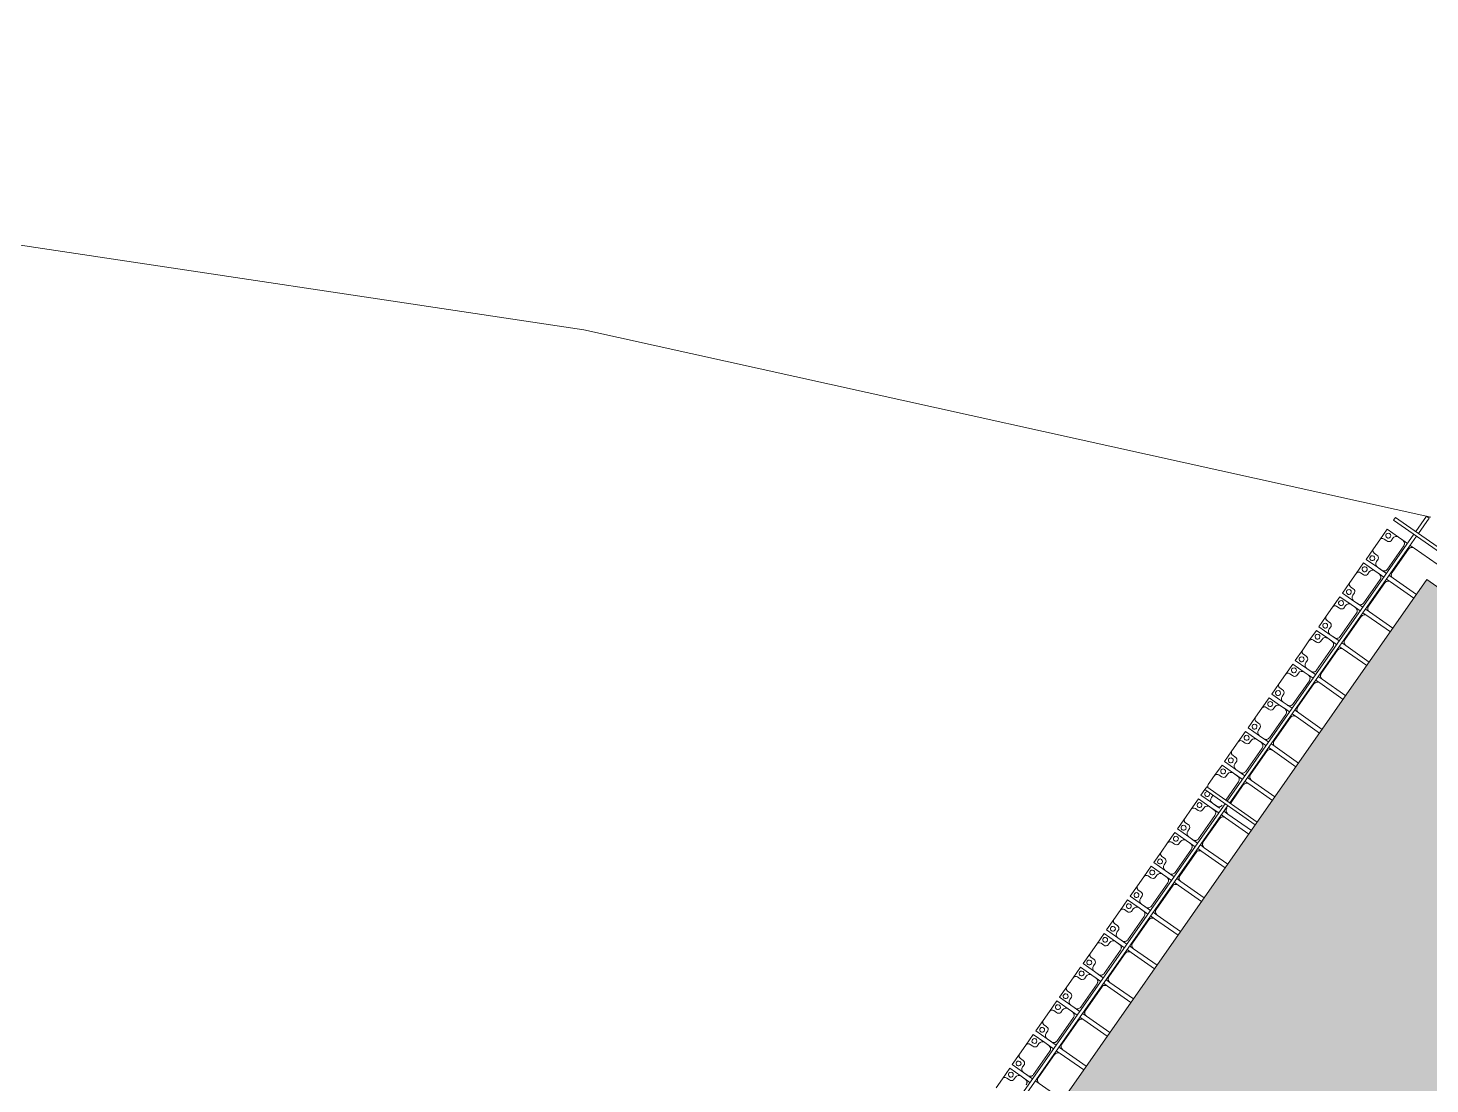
# Model space of a CAD drawing. Header units: millimetres. Extents: x -861324 to 439029, y -308065 to 694685.
# Drawn here: x -465898 to -448853, y 268939 to 281777 of the extents above; entities that cross this region are included whole.
import ezdxf

# ---------------------------------------------------------------- set-up
doc = ezdxf.new("R2010")
doc.units = ezdxf.units.MM
for name, color, linetype, lineweight in [('A-DETL-GENF', 92, 'Continuous', 9), ('A-DETL-THIN', 151, 'Continuous', 9), ('A-GENM', 13, 'Continuous', 9), ('C-TOPO-MINR', 7, 'Continuous', 9), ('S-BEAM', 12, 'Continuous', 9)]:
    doc.layers.add(name, color=color, linetype=linetype, lineweight=lineweight)

# ---------------------------------------------------------------- blocks, each defined once
blk = doc.blocks.new('Dầm C52 - Hộp 40x60-19816-BỐ TRÍ BÈ PIN HỒ BẢN MÒNG')
at = {"layer": 'S-BEAM', "color": 7}
for p, q in [((-145891, -20), (-145891, 20)), ((-145891, 20), (-145143, 20)), ((-145143, -20), (-145891, -20))]:
    blk.add_line(p, q, dxfattribs=at)
blk = doc.blocks.new('Dai phaodi lai - DẢI PHAO ĐI LẠI-19048-BỐ TRÍ BÈ PIN HỒ BẢN MÒNG')
at = {"layer": 'A-GENM', "color": 7}
for p, q in [((-223, 343), (-223, -348)), ((223, -348), (223, 0)), ((277, 0), (277, -348)), ((723, -348), (723, 0)), ((777, 0), (777, -348)), ((1223, -348), (1223, 0)), ((1277, 0), (1277, -348)), ((1723, -348), (1723, 0)), ((1777, 0), (1777, -348)), ((2223, -348), (2223, 0)), ((2277, 0), (2277, -348)), ((2723, -348), (2723, 0)), ((2777, 0), (2777, -348)), ((3223, -348), (3223, 0)), ((3277, 0), (3277, -348)), ((3723, -348), (3723, 0)), ((3777, 0), (3777, -348)), ((4223, -348), (4223, 0)), ((4277, 0), (4277, -348)), ((4723, -348), (4723, 0)), ((4777, 0), (4777, -348)), ((5223, -348), (5223, 0)), ((5277, 0), (5277, -348)), ((5723, -348), (5723, 0)), ((5777, 0), (5777, -348)), ((6223, -348), (6223, 0)), ((6277, 0), (6277, -348)), ((6723, -348), (6723, 0)), ((6777, 0), (6777, -348)), ((7223, -348), (7223, 0)), ((7277, 0), (7277, -348)), ((7723, -348), (7723, 0)), ((-223, -407), (-223, -348)), ((-223, -517), (-223, -447)), ((-173, -398), (173, -398)), ((173, -467), (-173, -467)), ((223, -348), (223, -407)), ((223, -447), (223, -517)), ((277, -407), (277, -348)), ((277, -517), (277, -447)), ((327, -398), (673, -398)), ((673, -467), (327, -467)), ((723, -348), (723, -407)), ((723, -447), (723, -517)), ((777, -407), (777, -348)), ((777, -517), (777, -447)), ((827, -398), (1173, -398)), ((1173, -467), (827, -467)), ((1223, -348), (1223, -407)), ((1223, -447), (1223, -517)), ((1277, -407), (1277, -348)), ((1277, -517), (1277, -447)), ((1327, -398), (1673, -398)), ((1673, -467), (1327, -467)), ((1723, -348), (1723, -407)), ((1723, -447), (1723, -517)), ((1777, -407), (1777, -348)), ((1777, -517), (1777, -447)), ((1827, -398), (2173, -398)), ((2173, -467), (1827, -467)), ((2223, -348), (2223, -407)), ((2223, -447), (2223, -517)), ((2277, -407), (2277, -348)), ((2277, -517), (2277, -447)), ((2327, -398), (2673, -398)), ((2673, -467), (2327, -467)), ((2723, -348), (2723, -407)), ((2723, -447), (2723, -517)), ((2777, -399), (2777, -348)), ((2777, -517), (2777, -447)), ((2827, -398), (3173, -398)), ((3173, -467), (2827, -467)), ((3223, -348), (3223, -407)), ((3223, -447), (3223, -517)), ((3277, -407), (3277, -348)), ((3277, -517), (3277, -447)), ((3327, -398), (3600, -398)), ((3600, -467), (3327, -467)), ((3723, -348), (3723, -407)), ((3723, -469), (3723, -517)), ((3777, -407), (3777, -348)), ((3777, -517), (3777, -447)), ((3827, -398), (4173, -398)), ((4173, -467), (3827, -467)), ((4223, -348), (4223, -407)), ((4223, -447), (4223, -517)), ((4277, -407), (4277, -348)), ((4277, -517), (4277, -447)), ((4327, -398), (4673, -398)), ((4673, -467), (4327, -467)), ((4723, -348), (4723, -407)), ((4723, -447), (4723, -517)), ((4777, -407), (4777, -348)), ((4777, -517), (4777, -447)), ((4827, -398), (5173, -398)), ((5173, -467), (4827, -467)), ((5223, -348), (5223, -407)), ((5223, -447), (5223, -517)), ((5277, -407), (5277, -348)), ((5277, -517), (5277, -447)), ((5327, -398), (5673, -398)), ((5673, -467), (5327, -467)), ((5723, -348), (5723, -407)), ((5723, -447), (5723, -517)), ((5777, -407), (5777, -348)), ((5777, -517), (5777, -447)), ((5827, -398), (6173, -398)), ((6173, -467), (5827, -467)), ((6223, -348), (6223, -407)), ((6223, -447), (6223, -517)), ((6277, -407), (6277, -348)), ((6277, -517), (6277, -447)), ((6327, -398), (6673, -398)), ((6673, -467), (6327, -467)), ((6723, -348), (6723, -407)), ((6723, -447), (6723, -517)), ((6777, -407), (6777, -348)), ((6777, -517), (6777, -447)), ((6827, -398), (7173, -398)), ((7173, -467), (6827, -467)), ((7223, -348), (7223, -407)), ((7223, -447), (7223, -517)), ((7277, -407), (7277, -348)), ((7277, -517), (7277, -447)), ((7327, -398), (7673, -398)), ((7673, -467), (7327, -467)), ((7723, -348), (7723, -407)), ((7723, -447), (7723, -517)), ((7777, -517), (7777, -447)), ((-223, -517), (-223, -579)), ((-223, -748), (-223, -579)), ((-223, -579), (-223, -748)), ((-173, -629), (-136, -629)), ((-173, -629), (-136, -629)), ((-136, -629), (-173, -629)), ((-105, -671), (-105, -710)), ((105, -710), (105, -671)), ((136, -629), (173, -629)), ((136, -629), (173, -629)), ((173, -629), (136, -629)), ((223, -579), (223, -517)), ((223, -579), (223, -748)), ((223, -748), (223, -579)), ((277, -517), (277, -579)), ((277, -748), (277, -579)), ((277, -579), (277, -748)), ((327, -629), (364, -629)), ((327, -629), (364, -629)), ((364, -629), (327, -629)), ((395, -671), (395, -710)), ((605, -710), (605, -671)), ((636, -629), (673, -629)), ((636, -629), (673, -629)), ((673, -629), (636, -629)), ((723, -579), (723, -517)), ((723, -579), (723, -748)), ((723, -748), (723, -579)), ((777, -517), (777, -579)), ((777, -748), (777, -579)), ((777, -579), (777, -748)), ((827, -629), (864, -629)), ((827, -629), (864, -629)), ((864, -629), (827, -629)), ((895, -671), (895, -710)), ((1105, -710), (1105, -671)), ((1136, -629), (1173, -629)), ((1136, -629), (1173, -629)), ((1173, -629), (1136, -629)), ((1223, -579), (1223, -517)), ((1223, -579), (1223, -748)), ((1223, -748), (1223, -579)), ((1277, -517), (1277, -579)), ((1277, -748), (1277, -579)), ((1277, -579), (1277, -748)), ((1327, -629), (1364, -629)), ((1327, -629), (1364, -629)), ((1364, -629), (1327, -629)), ((1395, -671), (1395, -710)), ((1605, -710), (1605, -671)), ((1636, -629), (1673, -629)), ((1636, -629), (1673, -629)), ((1673, -629), (1636, -629)), ((1723, -579), (1723, -517)), ((1723, -579), (1723, -748)), ((1723, -748), (1723, -579)), ((1777, -517), (1777, -579)), ((1777, -748), (1777, -579)), ((1777, -579), (1777, -748)), ((1827, -629), (1864, -629)), ((1827, -629), (1864, -629)), ((1864, -629), (1827, -629)), ((1895, -671), (1895, -710)), ((2105, -710), (2105, -671)), ((2136, -629), (2173, -629)), ((2136, -629), (2173, -629)), ((2173, -629), (2136, -629)), ((2223, -579), (2223, -517)), ((2223, -579), (2223, -748)), ((2223, -748), (2223, -579)), ((2277, -517), (2277, -579)), ((2277, -748), (2277, -579)), ((2277, -579), (2277, -748)), ((2327, -629), (2364, -629)), ((2327, -629), (2364, -629)), ((2364, -629), (2327, -629)), ((2395, -671), (2395, -710)), ((2605, -710), (2605, -671)), ((2636, -629), (2673, -629)), ((2636, -629), (2673, -629)), ((2673, -629), (2636, -629)), ((2723, -579), (2723, -517)), ((2723, -579), (2723, -748)), ((2723, -748), (2723, -579)), ((2777, -517), (2777, -579)), ((2777, -748), (2777, -579)), ((2777, -579), (2777, -748)), ((2827, -629), (2864, -629)), ((2827, -629), (2864, -629)), ((2864, -629), (2827, -629)), ((2895, -671), (2895, -710)), ((3105, -710), (3105, -671)), ((3136, -629), (3173, -629)), ((3136, -629), (3173, -629)), ((3173, -629), (3136, -629)), ((3223, -579), (3223, -517)), ((3223, -579), (3223, -748)), ((3223, -748), (3223, -579)), ((3277, -517), (3277, -579)), ((3277, -748), (3277, -579)), ((3277, -579), (3277, -748)), ((3327, -629), (3364, -629)), ((3327, -629), (3364, -629)), ((3364, -629), (3327, -629)), ((3395, -671), (3395, -710)), ((3636, -629), (3673, -629)), ((3636, -629), (3673, -629)), ((3673, -629), (3636, -629)), ((3723, -579), (3723, -517)), ((3723, -579), (3723, -748)), ((3723, -748), (3723, -579)), ((3777, -517), (3777, -579)), ((3777, -748), (3777, -579)), ((3777, -579), (3777, -748)), ((3827, -629), (3864, -629)), ((3827, -629), (3864, -629)), ((3864, -629), (3827, -629)), ((3895, -671), (3895, -710)), ((4105, -710), (4105, -671)), ((4136, -629), (4173, -629)), ((4136, -629), (4173, -629)), ((4173, -629), (4136, -629)), ((4223, -579), (4223, -517)), ((4223, -579), (4223, -748)), ((4223, -748), (4223, -579)), ((4277, -517), (4277, -579)), ((4277, -748), (4277, -579)), ((4277, -579), (4277, -748)), ((4327, -629), (4364, -629)), ((4327, -629), (4364, -629)), ((4364, -629), (4327, -629)), ((4395, -671), (4395, -710)), ((4605, -710), (4605, -671)), ((4636, -629), (4673, -629)), ((4636, -629), (4673, -629)), ((4673, -629), (4636, -629)), ((4723, -579), (4723, -517)), ((4723, -579), (4723, -748)), ((4723, -748), (4723, -579)), ((4777, -517), (4777, -579)), ((4777, -748), (4777, -579)), ((4777, -579), (4777, -748)), ((4827, -629), (4864, -629)), ((4827, -629), (4864, -629)), ((4864, -629), (4827, -629)), ((4895, -671), (4895, -710)), ((5105, -710), (5105, -671)), ((5136, -629), (5173, -629)), ((5136, -629), (5173, -629)), ((5173, -629), (5136, -629)), ((5223, -579), (5223, -517)), ((5223, -579), (5223, -748)), ((5223, -748), (5223, -579)), ((5277, -517), (5277, -579)), ((5277, -748), (5277, -579)), ((5277, -579), (5277, -748)), ((5327, -629), (5364, -629)), ((5327, -629), (5364, -629)), ((5364, -629), (5327, -629)), ((5395, -671), (5395, -710)), ((5605, -710), (5605, -671)), ((5636, -629), (5673, -629)), ((5636, -629), (5673, -629)), ((5673, -629), (5636, -629)), ((5723, -579), (5723, -517)), ((5723, -579), (5723, -748)), ((5723, -748), (5723, -579)), ((5777, -517), (5777, -579)), ((5777, -748), (5777, -579)), ((5777, -579), (5777, -748)), ((5827, -629), (5864, -629)), ((5827, -629), (5864, -629)), ((5864, -629), (5827, -629)), ((5895, -671), (5895, -710)), ((6105, -710), (6105, -671)), ((6136, -629), (6173, -629)), ((6136, -629), (6173, -629)), ((6173, -629), (6136, -629)), ((6223, -579), (6223, -517)), ((6223, -579), (6223, -748)), ((6223, -748), (6223, -579)), ((6277, -517), (6277, -579)), ((6277, -748), (6277, -579)), ((6277, -579), (6277, -748)), ((6327, -629), (6364, -629)), ((6327, -629), (6364, -629)), ((6364, -629), (6327, -629)), ((6395, -671), (6395, -710)), ((6605, -710), (6605, -671)), ((6636, -629), (6673, -629)), ((6636, -629), (6673, -629)), ((6673, -629), (6636, -629)), ((6723, -579), (6723, -517)), ((6723, -579), (6723, -748)), ((6723, -748), (6723, -579)), ((6777, -517), (6777, -579)), ((6777, -748), (6777, -579)), ((6777, -579), (6777, -748)), ((6827, -629), (6864, -629)), ((6827, -629), (6864, -629)), ((6864, -629), (6827, -629)), ((6895, -671), (6895, -710)), ((7105, -710), (7105, -671)), ((7136, -629), (7173, -629)), ((7136, -629), (7173, -629)), ((7173, -629), (7136, -629)), ((7223, -579), (7223, -517)), ((7223, -579), (7223, -748)), ((7223, -748), (7223, -579)), ((7277, -517), (7277, -579)), ((7277, -748), (7277, -579)), ((7277, -579), (7277, -748)), ((7327, -629), (7364, -629)), ((7327, -629), (7364, -629)), ((7364, -629), (7327, -629)), ((7395, -671), (7395, -710)), ((7605, -710), (7605, -671)), ((7636, -629), (7673, -629)), ((7636, -629), (7673, -629)), ((7673, -629), (7636, -629)), ((7723, -579), (7723, -517)), ((7723, -579), (7723, -748)), ((7723, -748), (7723, -579)), ((7777, -517), (7777, -579)), ((7777, -748), (7777, -579)), ((7777, -579), (7777, -748)), ((7827, -629), (7864, -629)), ((7827, -629), (7864, -629)), ((7864, -629), (7827, -629)), ((7895, -671), (7895, -710)), ((-67, -748), (-223, -748)), ((-223, -748), (-67, -748)), ((-67, -748), (67, -748)), ((223, -748), (67, -748)), ((67, -748), (223, -748)), ((433, -748), (277, -748)), ((277, -748), (433, -748)), ((433, -748), (567, -748)), ((723, -748), (567, -748)), ((567, -748), (723, -748)), ((933, -748), (777, -748)), ((777, -748), (933, -748)), ((933, -748), (1067, -748)), ((1223, -748), (1067, -748)), ((1067, -748), (1223, -748)), ((1433, -748), (1277, -748)), ((1277, -748), (1433, -748)), ((1433, -748), (1567, -748)), ((1723, -748), (1567, -748)), ((1567, -748), (1723, -748)), ((1933, -748), (1777, -748)), ((1777, -748), (1933, -748)), ((1933, -748), (2067, -748)), ((2223, -748), (2067, -748)), ((2067, -748), (2223, -748)), ((2433, -748), (2277, -748)), ((2277, -748), (2433, -748)), ((2433, -748), (2567, -748)), ((2723, -748), (2567, -748)), ((2567, -748), (2723, -748)), ((2933, -748), (2777, -748)), ((2777, -748), (2933, -748)), ((2933, -748), (3067, -748)), ((3223, -748), (3067, -748)), ((3067, -748), (3223, -748)), ((3433, -748), (3277, -748)), ((3277, -748), (3433, -748)), ((3395, -699), (3395, -710)), ((3395, -710), (3395, -699)), ((3433, -748), (3567, -748)), ((3723, -748), (3640, -748)), ((3640, -748), (3723, -748)), ((3933, -748), (3777, -748)), ((3777, -748), (3933, -748)), ((3933, -748), (4067, -748)), ((4223, -748), (4067, -748)), ((4067, -748), (4223, -748)), ((4433, -748), (4277, -748)), ((4277, -748), (4433, -748)), ((4433, -748), (4567, -748)), ((4723, -748), (4567, -748)), ((4567, -748), (4723, -748)), ((4933, -748), (4777, -748)), ((4777, -748), (4933, -748)), ((4933, -748), (5067, -748)), ((5223, -748), (5067, -748)), ((5067, -748), (5223, -748)), ((5433, -748), (5277, -748)), ((5277, -748), (5433, -748)), ((5433, -748), (5567, -748)), ((5723, -748), (5567, -748)), ((5567, -748), (5723, -748)), ((5933, -748), (5777, -748)), ((5777, -748), (5933, -748)), ((5933, -748), (6067, -748)), ((6223, -748), (6067, -748)), ((6067, -748), (6223, -748)), ((6433, -748), (6277, -748)), ((6277, -748), (6433, -748)), ((6433, -748), (6567, -748)), ((6723, -748), (6567, -748)), ((6567, -748), (6723, -748)), ((6933, -748), (6777, -748)), ((6777, -748), (6933, -748)), ((6933, -748), (7067, -748)), ((7223, -748), (7067, -748)), ((7067, -748), (7223, -748)), ((7433, -748), (7277, -748)), ((7277, -748), (7433, -748)), ((7433, -748), (7567, -748)), ((7723, -748), (7567, -748)), ((7567, -748), (7723, -748)), ((7933, -748), (7777, -748)), ((7777, -748), (7933, -748)), ((7933, -748), (8067, -748))]:
    blk.add_line(p, q, dxfattribs=at)
at = {"layer": 'A-GENM', "color": 9}
for p, q in [((-223, -407), (-223, -348)), ((-223, -579), (-223, -447)), ((223, -348), (223, -407)), ((223, -447), (223, -579)), ((277, -407), (277, -348)), ((277, -579), (277, -447)), ((723, -348), (723, -407)), ((723, -447), (723, -579)), ((777, -407), (777, -348)), ((777, -579), (777, -447)), ((1223, -348), (1223, -407)), ((1223, -447), (1223, -579)), ((1277, -407), (1277, -348)), ((1277, -579), (1277, -447)), ((1723, -348), (1723, -407)), ((1723, -447), (1723, -579)), ((1777, -407), (1777, -348)), ((1777, -579), (1777, -447)), ((2223, -348), (2223, -407)), ((2223, -447), (2223, -579)), ((2277, -407), (2277, -348)), ((2277, -579), (2277, -447)), ((2723, -348), (2723, -407)), ((2723, -447), (2723, -579)), ((2777, -399), (2777, -348)), ((2777, -579), (2777, -447)), ((3223, -348), (3223, -407)), ((3223, -447), (3223, -579)), ((3277, -407), (3277, -348)), ((3277, -579), (3277, -447)), ((3723, -348), (3723, -407)), ((3723, -469), (3723, -579)), ((3777, -407), (3777, -348)), ((3777, -579), (3777, -447)), ((4223, -348), (4223, -407)), ((4223, -447), (4223, -579)), ((4277, -407), (4277, -348)), ((4277, -579), (4277, -447)), ((4723, -348), (4723, -407)), ((4723, -447), (4723, -579)), ((4777, -407), (4777, -348)), ((4777, -579), (4777, -447)), ((5223, -348), (5223, -407)), ((5223, -447), (5223, -579)), ((5277, -407), (5277, -348)), ((5277, -579), (5277, -447)), ((5723, -348), (5723, -407)), ((5723, -447), (5723, -579)), ((5777, -407), (5777, -348)), ((5777, -579), (5777, -447)), ((6223, -348), (6223, -407)), ((6223, -447), (6223, -579)), ((6277, -407), (6277, -348)), ((6277, -579), (6277, -447)), ((6723, -348), (6723, -407)), ((6723, -447), (6723, -579)), ((6777, -407), (6777, -348)), ((6777, -579), (6777, -447)), ((7223, -348), (7223, -407)), ((7223, -447), (7223, -579)), ((7277, -407), (7277, -348)), ((7277, -579), (7277, -447)), ((7723, -348), (7723, -407)), ((7723, -447), (7723, -579)), ((7777, -579), (7777, -447)), ((-136, -629), (-173, -629)), ((173, -629), (136, -629)), ((364, -629), (327, -629)), ((673, -629), (636, -629)), ((864, -629), (827, -629)), ((1173, -629), (1136, -629)), ((1364, -629), (1327, -629)), ((1673, -629), (1636, -629)), ((1864, -629), (1827, -629)), ((2173, -629), (2136, -629)), ((2364, -629), (2327, -629)), ((2673, -629), (2636, -629)), ((2864, -629), (2827, -629)), ((3173, -629), (3136, -629)), ((3364, -629), (3327, -629)), ((3673, -629), (3636, -629)), ((3864, -629), (3827, -629)), ((4173, -629), (4136, -629)), ((4364, -629), (4327, -629)), ((4673, -629), (4636, -629)), ((4864, -629), (4827, -629)), ((5173, -629), (5136, -629)), ((5364, -629), (5327, -629)), ((5673, -629), (5636, -629)), ((5864, -629), (5827, -629)), ((6173, -629), (6136, -629)), ((6364, -629), (6327, -629)), ((6673, -629), (6636, -629)), ((6864, -629), (6827, -629)), ((7173, -629), (7136, -629)), ((7364, -629), (7327, -629)), ((7673, -629), (7636, -629)), ((7864, -629), (7827, -629)), ((3395, -710), (3395, -699))]:
    blk.add_line(p, q, dxfattribs=at)
at = {"layer": 'A-GENM', "color": 7}
for centre, radius, start, end in [((-173, -348), 50, 180, 270), ((-173, -348), 50, 180, 255), ((-173, -517), 50, 90, 180), ((-173, -517), 50, 90, 165), ((173, -348), 50, 270, 360), ((173, -348), 50, 270, 345), ((173, -517), 50, 360, 90), ((173, -517), 50, 360, 75), ((327, -348), 50, 180, 270), ((327, -348), 50, 180, 255), ((327, -517), 50, 90, 180), ((327, -517), 50, 90, 165), ((673, -348), 50, 270, 360), ((673, -348), 50, 270, 345), ((673, -517), 50, 360, 90), ((673, -517), 50, 360, 75), ((827, -348), 50, 180, 270), ((827, -348), 50, 180, 255), ((827, -517), 50, 90, 180), ((827, -517), 50, 90, 165), ((1173, -348), 50, 270, 360), ((1173, -348), 50, 270, 345), ((1173, -517), 50, 360, 90), ((1173, -517), 50, 360, 75), ((1327, -348), 50, 180, 270), ((1327, -348), 50, 180, 255), ((1327, -517), 50, 90, 180), ((1327, -517), 50, 90, 165), ((1673, -348), 50, 270, 360), ((1673, -348), 50, 270, 345), ((1673, -517), 50, 360, 90), ((1673, -517), 50, 360, 75), ((1827, -348), 50, 180, 270), ((1827, -348), 50, 180, 255), ((1827, -517), 50, 90, 180), ((1827, -517), 50, 90, 165), ((2173, -348), 50, 270, 360), ((2173, -348), 50, 270, 345), ((2173, -517), 50, 360, 90), ((2173, -517), 50, 360, 75), ((2327, -348), 50, 180, 270), ((2327, -348), 50, 180, 255), ((2327, -517), 50, 90, 180), ((2327, -517), 50, 90, 165), ((2673, -348), 50, 270, 360), ((2673, -348), 50, 270, 345), ((2673, -517), 50, 360, 90), ((2673, -517), 50, 360, 75), ((2827, -348), 50, 180, 270), ((2827, -348), 50, 180, 255), ((2827, -517), 50, 90, 180), ((2827, -517), 50, 90, 165), ((3173, -348), 50, 270, 360), ((3173, -348), 50, 270, 345), ((3173, -517), 50, 360, 90), ((3173, -517), 50, 360, 75), ((3327, -348), 50, 180, 270), ((3327, -348), 50, 180, 255), ((3327, -517), 50, 90, 180), ((3327, -517), 50, 90, 165), ((3673, -348), 50, 270, 360), ((3673, -348), 50, 270, 345), ((3673, -517), 50, 360, 90), ((3673, -517), 50, 360, 75), ((3827, -348), 50, 180, 270), ((3827, -348), 50, 180, 255), ((3827, -517), 50, 90, 180), ((3827, -517), 50, 90, 165), ((4173, -348), 50, 270, 360), ((4173, -348), 50, 270, 345), ((4173, -517), 50, 360, 90), ((4173, -517), 50, 360, 75), ((4327, -348), 50, 180, 270), ((4327, -348), 50, 180, 255), ((4327, -517), 50, 90, 180), ((4327, -517), 50, 90, 165), ((4673, -348), 50, 270, 360), ((4673, -348), 50, 270, 345), ((4673, -517), 50, 360, 90), ((4673, -517), 50, 360, 75), ((4827, -348), 50, 180, 270), ((4827, -348), 50, 180, 255), ((4827, -517), 50, 90, 180), ((4827, -517), 50, 90, 165), ((5173, -348), 50, 270, 360), ((5173, -348), 50, 270, 345), ((5173, -517), 50, 360, 90), ((5173, -517), 50, 360, 75), ((5327, -348), 50, 180, 270), ((5327, -348), 50, 180, 255), ((5327, -517), 50, 90, 180), ((5327, -517), 50, 90, 165), ((5673, -348), 50, 270, 360), ((5673, -348), 50, 270, 345), ((5673, -517), 50, 360, 90), ((5673, -517), 50, 360, 75), ((5827, -348), 50, 180, 270), ((5827, -348), 50, 180, 255), ((5827, -517), 50, 90, 180), ((5827, -517), 50, 90, 165), ((6173, -348), 50, 270, 360), ((6173, -348), 50, 270, 345), ((6173, -517), 50, 360, 90), ((6173, -517), 50, 360, 75), ((6327, -348), 50, 180, 270), ((6327, -348), 50, 180, 255), ((6327, -517), 50, 90, 180), ((6327, -517), 50, 90, 165), ((6673, -348), 50, 270, 360), ((6673, -348), 50, 270, 345), ((6673, -517), 50, 360, 90), ((6673, -517), 50, 360, 75), ((6827, -348), 50, 180, 270), ((6827, -348), 50, 180, 255), ((6827, -517), 50, 90, 180), ((6827, -517), 50, 90, 165), ((7173, -348), 50, 270, 360), ((7173, -348), 50, 270, 345), ((7173, -517), 50, 360, 90), ((7173, -517), 50, 360, 75), ((7327, -348), 50, 180, 270), ((7327, -348), 50, 180, 255), ((7327, -517), 50, 90, 180), ((7327, -517), 50, 90, 165), ((7673, -348), 50, 270, 360), ((7673, -348), 50, 270, 345), ((7673, -517), 50, 360, 90), ((7673, -517), 50, 360, 75), ((7827, -517), 50, 90, 180), ((7827, -517), 50, 90, 165), ((-173, -579), 50, 180, 270), ((-173, -579), 50, 180, 270), ((-173, -579), 50, 180, 270), ((-168, -693), 30, 90, 270), ((-168, -693), 30, 90, 270), ((-168, -693), 30, 270, 90), ((-168, -693), 30, 270, 90), ((-145, -668), 40, 356.4919, 76.8115), ((-145, -668), 40, 50.0383, 76.8115), ((-145, -668), 40, 50.0383, 76.8115), ((-145, -668), 40, 356.4919, 36.6517), ((-145, -668), 40, 356.4919, 36.6517), ((145, -668), 40, 103.1885, 183.5081), ((145, -668), 40, 103.1885, 183.5081), ((145, -668), 40, 103.1885, 183.5081), ((168, -693), 30, 90, 270), ((168, -693), 30, 90, 270), ((168, -693), 30, 270, 90), ((168, -693), 30, 270, 90), ((173, -579), 50, 270, 360), ((173, -579), 50, 270, 360), ((173, -579), 50, 270, 360), ((327, -579), 50, 180, 270), ((327, -579), 50, 180, 270), ((327, -579), 50, 180, 270), ((332, -693), 30, 90.0577, 270), ((332, -693), 30, 90.0577, 270), ((332, -693), 30, 270, 90), ((332, -693), 30, 270, 90), ((355, -668), 40, 356.4919, 76.8115), ((355, -668), 40, 50.0383, 76.8115), ((355, -668), 40, 50.0383, 76.8115), ((355, -668), 40, 356.4919, 36.6517), ((355, -668), 40, 356.4919, 36.6517), ((645, -668), 40, 103.1885, 183.5081), ((645, -668), 40, 103.1885, 183.5081), ((645, -668), 40, 103.1885, 183.5081), ((668, -693), 30, 90, 270), ((668, -693), 30, 90, 270), ((668, -693), 30, 270, 90), ((668, -693), 30, 270, 90), ((673, -579), 50, 270, 360), ((673, -579), 50, 270, 360), ((673, -579), 50, 270, 360), ((827, -579), 50, 180, 270), ((827, -579), 50, 180, 270), ((827, -579), 50, 180, 270), ((832, -693), 30, 90, 270), ((832, -693), 30, 90, 270), ((832, -693), 30, 270, 90), ((832, -693), 30, 270, 90), ((855, -668), 40, 356.4919, 76.8115), ((855, -668), 40, 50.0383, 76.8115), ((855, -668), 40, 50.0383, 76.8115), ((855, -668), 40, 356.4919, 36.6517), ((855, -668), 40, 356.4919, 36.6517), ((1145, -668), 40, 103.1885, 183.5081), ((1145, -668), 40, 103.1885, 183.5081), ((1145, -668), 40, 103.1885, 183.5081), ((1168, -693), 30, 90, 270), ((1168, -693), 30, 90, 270), ((1168, -693), 30, 270, 90), ((1168, -693), 30, 270, 90), ((1173, -579), 50, 270, 360), ((1173, -579), 50, 270, 360), ((1173, -579), 50, 270, 360), ((1327, -579), 50, 180, 270), ((1327, -579), 50, 180, 270), ((1327, -579), 50, 180, 270), ((1332, -693), 30, 90, 270), ((1332, -693), 30, 90, 270), ((1332, -693), 30, 270, 90), ((1332, -693), 30, 270, 90), ((1355, -668), 40, 356.4919, 76.8115), ((1355, -668), 40, 50.0383, 76.8115), ((1355, -668), 40, 50.0383, 76.8115), ((1355, -668), 40, 356.4919, 36.6517), ((1355, -668), 40, 356.4919, 36.6517), ((1645, -668), 40, 103.1885, 183.5081), ((1645, -668), 40, 103.1885, 183.5081), ((1645, -668), 40, 103.1885, 183.5081), ((1668, -693), 30, 90, 270), ((1668, -693), 30, 90, 270), ((1668, -693), 30, 270, 90), ((1668, -693), 30, 270, 90), ((1673, -579), 50, 270, 360), ((1673, -579), 50, 270, 360), ((1673, -579), 50, 270, 360), ((1827, -579), 50, 180, 270), ((1827, -579), 50, 180, 270), ((1827, -579), 50, 180, 270), ((1832, -693), 30, 90, 270), ((1832, -693), 30, 90, 270), ((1832, -693), 30, 270, 90), ((1832, -693), 30, 270, 90), ((1855, -668), 40, 356.4919, 76.8115), ((1855, -668), 40, 50.0383, 76.8115), ((1855, -668), 40, 50.0383, 76.8115), ((1855, -668), 40, 356.4919, 36.6517), ((1855, -668), 40, 356.4919, 36.6517), ((2145, -668), 40, 103.1885, 183.5081), ((2145, -668), 40, 103.1885, 183.5081), ((2145, -668), 40, 103.1885, 183.5081), ((2168, -693), 30, 90, 270), ((2168, -693), 30, 90, 270), ((2168, -693), 30, 270, 90), ((2168, -693), 30, 270, 90), ((2173, -579), 50, 270, 360), ((2173, -579), 50, 270, 360), ((2173, -579), 50, 270, 360), ((2327, -579), 50, 180, 270), ((2327, -579), 50, 180, 270), ((2327, -579), 50, 180, 270), ((2332, -693), 30, 90, 270), ((2332, -693), 30, 90, 270), ((2332, -693), 30, 270, 90), ((2332, -693), 30, 270, 90), ((2355, -668), 40, 356.4919, 76.8115), ((2355, -668), 40, 50.0383, 76.8115), ((2355, -668), 40, 50.0383, 76.8115), ((2355, -668), 40, 356.4919, 36.6517), ((2355, -668), 40, 356.4919, 36.6517), ((2645, -668), 40, 103.1885, 183.5081), ((2645, -668), 40, 103.1885, 183.5081), ((2645, -668), 40, 103.1885, 183.5081), ((2668, -693), 30, 90, 270), ((2668, -693), 30, 90, 270), ((2668, -693), 30, 270, 90), ((2668, -693), 30, 270, 90), ((2673, -579), 50, 270, 360), ((2673, -579), 50, 270, 360), ((2673, -579), 50, 270, 360), ((2827, -579), 50, 180, 270), ((2827, -579), 50, 180, 270), ((2827, -579), 50, 180, 270), ((2832, -693), 30, 90, 270), ((2832, -693), 30, 90, 270), ((2832, -693), 30, 270, 90), ((2832, -693), 30, 270, 90), ((2855, -668), 40, 356.4919, 76.8115), ((2855, -668), 40, 50.0383, 76.8115), ((2855, -668), 40, 50.0383, 76.8115), ((2855, -668), 40, 356.4919, 36.6517), ((2855, -668), 40, 356.4919, 36.6517), ((3145, -668), 40, 103.1885, 183.5081), ((3145, -668), 40, 103.1885, 183.5081), ((3145, -668), 40, 103.1885, 183.5081), ((3168, -693), 30, 90, 270), ((3168, -693), 30, 90, 270), ((3168, -693), 30, 270, 90), ((3168, -693), 30, 270, 90), ((3173, -579), 50, 270, 360), ((3173, -579), 50, 270, 360), ((3173, -579), 50, 270, 360), ((3327, -579), 50, 180, 270), ((3327, -579), 50, 180, 270), ((3327, -579), 50, 180, 270), ((3332, -693), 30, 90, 270), ((3332, -693), 30, 90, 270), ((3332, -693), 30, 270, 90), ((3332, -693), 30, 270, 90), ((3355, -668), 40, 356.4919, 76.8115), ((3355, -668), 40, 50.0383, 76.8115), ((3355, -668), 40, 50.0383, 76.8115), ((3355, -668), 40, 356.4919, 36.6517), ((3355, -668), 40, 356.4919, 36.6517), ((3668, -693), 30, 90, 165), ((3668, -693), 30, 90, 165), ((3668, -693), 30, 270, 90), ((3668, -693), 30, 270, 90), ((3673, -579), 50, 270, 360), ((3673, -579), 50, 270, 360), ((3673, -579), 50, 270, 360), ((3827, -579), 50, 180, 270), ((3827, -579), 50, 180, 270), ((3827, -579), 50, 180, 270), ((3832, -693), 30, 90, 270), ((3832, -693), 30, 90, 270), ((3832, -693), 30, 270, 90), ((3832, -693), 30, 270, 90), ((3855, -668), 40, 356.4919, 76.8115), ((3855, -668), 40, 50.0383, 76.8115), ((3855, -668), 40, 50.0383, 76.8115), ((3855, -668), 40, 356.4919, 36.6517), ((3855, -668), 40, 356.4919, 36.6517), ((4145, -668), 40, 103.1885, 183.5081), ((4145, -668), 40, 103.1885, 183.5081), ((4145, -668), 40, 103.1885, 183.5081), ((4168, -693), 30, 90, 270), ((4168, -693), 30, 90, 270), ((4168, -693), 30, 270, 90), ((4168, -693), 30, 270, 90), ((4173, -579), 50, 270, 360), ((4173, -579), 50, 270, 360), ((4173, -579), 50, 270, 360), ((4327, -579), 50, 180, 270), ((4327, -579), 50, 180, 270), ((4327, -579), 50, 180, 270), ((4332, -693), 30, 90, 270), ((4332, -693), 30, 90, 270), ((4332, -693), 30, 270, 90), ((4332, -693), 30, 270, 90), ((4355, -668), 40, 356.4919, 76.8115), ((4355, -668), 40, 50.0383, 76.8115), ((4355, -668), 40, 50.0383, 76.8115), ((4355, -668), 40, 356.4919, 36.6517), ((4355, -668), 40, 356.4919, 36.6517), ((4645, -668), 40, 103.1885, 183.5081), ((4645, -668), 40, 103.1885, 183.5081), ((4645, -668), 40, 103.1885, 183.5081), ((4668, -693), 30, 90, 270), ((4668, -693), 30, 90, 270), ((4668, -693), 30, 270, 90), ((4668, -693), 30, 270, 90), ((4673, -579), 50, 270, 360), ((4673, -579), 50, 270, 360), ((4673, -579), 50, 270, 360), ((4827, -579), 50, 180, 270), ((4827, -579), 50, 180, 270), ((4827, -579), 50, 180, 270), ((4832, -693), 30, 90, 270), ((4832, -693), 30, 90, 270), ((4832, -693), 30, 270, 90), ((4832, -693), 30, 270, 90), ((4855, -668), 40, 356.4919, 76.8115), ((4855, -668), 40, 50.0383, 76.8115), ((4855, -668), 40, 50.0383, 76.8115), ((4855, -668), 40, 356.4919, 36.6517), ((4855, -668), 40, 356.4919, 36.6517), ((5145, -668), 40, 103.1885, 183.5081), ((5145, -668), 40, 103.1885, 183.5081), ((5145, -668), 40, 103.1885, 183.5081), ((5168, -693), 30, 90, 270), ((5168, -693), 30, 90, 270), ((5168, -693), 30, 270, 90), ((5168, -693), 30, 270, 90), ((5173, -579), 50, 270, 360), ((5173, -579), 50, 270, 360), ((5173, -579), 50, 270, 360), ((5327, -579), 50, 180, 270), ((5327, -579), 50, 180, 270), ((5327, -579), 50, 180, 270), ((5332, -693), 30, 90, 270), ((5332, -693), 30, 90, 270), ((5332, -693), 30, 270, 90), ((5332, -693), 30, 270, 90), ((5355, -668), 40, 356.4919, 76.8115), ((5355, -668), 40, 50.0383, 76.8115), ((5355, -668), 40, 50.0383, 76.8115), ((5355, -668), 40, 356.4919, 36.6517), ((5355, -668), 40, 356.4919, 36.6517), ((5645, -668), 40, 103.1885, 183.5081), ((5645, -668), 40, 103.1885, 183.5081), ((5645, -668), 40, 103.1885, 183.5081), ((5668, -693), 30, 90, 270), ((5668, -693), 30, 90, 270), ((5668, -693), 30, 270, 90), ((5668, -693), 30, 270, 90), ((5673, -579), 50, 270, 360), ((5673, -579), 50, 270, 360), ((5673, -579), 50, 270, 360), ((5827, -579), 50, 180, 270), ((5827, -579), 50, 180, 270), ((5827, -579), 50, 180, 270), ((5832, -693), 30, 90, 270), ((5832, -693), 30, 90, 270), ((5832, -693), 30, 270, 90), ((5832, -693), 30, 270, 90), ((5855, -668), 40, 356.4919, 76.8115), ((5855, -668), 40, 50.0383, 76.8115), ((5855, -668), 40, 50.0383, 76.8115), ((5855, -668), 40, 356.4919, 36.6517), ((5855, -668), 40, 356.4919, 36.6517), ((6145, -668), 40, 103.1885, 183.5081), ((6145, -668), 40, 103.1885, 183.5081), ((6145, -668), 40, 103.1885, 183.5081), ((6168, -693), 30, 90, 270), ((6168, -693), 30, 90, 270), ((6168, -693), 30, 270, 90), ((6168, -693), 30, 270, 90), ((6173, -579), 50, 270, 360), ((6173, -579), 50, 270, 360), ((6173, -579), 50, 270, 360), ((6327, -579), 50, 180, 270), ((6327, -579), 50, 180, 270), ((6327, -579), 50, 180, 270), ((6332, -693), 30, 90, 270), ((6332, -693), 30, 90, 270), ((6332, -693), 30, 270, 90), ((6332, -693), 30, 270, 90), ((6355, -668), 40, 356.4919, 76.8115), ((6355, -668), 40, 50.0383, 76.8115), ((6355, -668), 40, 50.0383, 76.8115), ((6355, -668), 40, 356.4919, 36.6517), ((6355, -668), 40, 356.4919, 36.6517), ((6645, -668), 40, 103.1885, 183.5081), ((6645, -668), 40, 103.1885, 183.5081), ((6645, -668), 40, 103.1885, 183.5081), ((6668, -693), 30, 90, 270), ((6668, -693), 30, 90, 270), ((6668, -693), 30, 270, 90), ((6668, -693), 30, 270, 90), ((6673, -579), 50, 270, 360), ((6673, -579), 50, 270, 360), ((6673, -579), 50, 270, 360), ((6827, -579), 50, 180, 270), ((6827, -579), 50, 180, 270), ((6827, -579), 50, 180, 270), ((6832, -693), 30, 90, 270), ((6832, -693), 30, 90, 270), ((6832, -693), 30, 270, 90), ((6832, -693), 30, 270, 90), ((6855, -668), 40, 356.4919, 76.8115), ((6855, -668), 40, 50.0383, 76.8115), ((6855, -668), 40, 50.0383, 76.8115), ((6855, -668), 40, 356.4919, 36.6517), ((6855, -668), 40, 356.4919, 36.6517), ((7145, -668), 40, 103.1885, 183.5081), ((7145, -668), 40, 103.1885, 183.5081), ((7145, -668), 40, 103.1885, 183.5081), ((7168, -693), 30, 90, 270), ((7168, -693), 30, 90, 270), ((7168, -693), 30, 270, 90), ((7168, -693), 30, 270, 90), ((7173, -579), 50, 270, 360), ((7173, -579), 50, 270, 360), ((7173, -579), 50, 270, 360), ((7327, -579), 50, 180, 270), ((7327, -579), 50, 180, 270), ((7327, -579), 50, 180, 270), ((7332, -693), 30, 90, 270), ((7332, -693), 30, 90, 270), ((7332, -693), 30, 270, 90), ((7332, -693), 30, 270, 90), ((7355, -668), 40, 356.4919, 76.8115), ((7355, -668), 40, 50.0383, 76.8115), ((7355, -668), 40, 50.0383, 76.8115), ((7355, -668), 40, 356.4919, 36.6517), ((7355, -668), 40, 356.4919, 36.6517), ((7645, -668), 40, 103.1885, 183.5081), ((7645, -668), 40, 103.1885, 183.5081), ((7645, -668), 40, 103.1885, 183.5081), ((7668, -693), 30, 90, 270), ((7668, -693), 30, 90, 270), ((7668, -693), 30, 270, 90), ((7668, -693), 30, 270, 90), ((7673, -579), 50, 270, 360), ((7673, -579), 50, 270, 360), ((7673, -579), 50, 270, 360), ((7827, -579), 50, 180, 270), ((7827, -579), 50, 180, 270), ((7827, -579), 50, 180, 270), ((7832, -693), 30, 90, 270), ((7832, -693), 30, 90, 270), ((7832, -693), 30, 270, 90), ((7832, -693), 30, 270, 90), ((7855, -668), 40, 356.4919, 76.8115), ((7855, -668), 40, 50.0383, 76.8115), ((7855, -668), 40, 50.0383, 76.8115), ((7855, -668), 40, 356.4919, 36.6517), ((7855, -668), 40, 356.4919, 36.6517), ((-67, -710), 38, 180, 270), ((-67, -710), 38, 180, 270), ((-67, -710), 38, 180, 270), ((67, -710), 38, 270, 360), ((67, -710), 38, 270, 345), ((67, -710), 38, 270, 345), ((433, -710), 38, 180, 270), ((433, -710), 38, 180, 270), ((433, -710), 38, 180, 270), ((567, -710), 38, 270, 360), ((567, -710), 38, 270, 345), ((567, -710), 38, 270, 345), ((933, -710), 38, 180, 270), ((933, -710), 38, 180, 270), ((933, -710), 38, 180, 270), ((1067, -710), 38, 270, 360), ((1067, -710), 38, 270, 345), ((1067, -710), 38, 270, 345), ((1433, -710), 38, 180, 270), ((1433, -710), 38, 180, 270), ((1433, -710), 38, 180, 270), ((1567, -710), 38, 270, 360), ((1567, -710), 38, 270, 345), ((1567, -710), 38, 270, 345), ((1933, -710), 38, 180, 270), ((1933, -710), 38, 180, 270), ((1933, -710), 38, 180, 270), ((2067, -710), 38, 270, 360), ((2067, -710), 38, 270, 345), ((2067, -710), 38, 270, 345), ((2433, -710), 38, 180, 270), ((2433, -710), 38, 180, 270), ((2433, -710), 38, 180, 270), ((2567, -710), 38, 270, 360), ((2567, -710), 38, 270, 345), ((2567, -710), 38, 270, 345), ((2933, -710), 38, 180, 270), ((2933, -710), 38, 180, 270), ((2933, -710), 38, 180, 270), ((3067, -710), 38, 270, 360), ((3067, -710), 38, 270, 345), ((3067, -710), 38, 270, 345), ((3433, -710), 38, 180, 270), ((3433, -710), 38, 180, 270), ((3433, -710), 38, 180, 270), ((3567, -710), 38, 270, 330), ((3567, -710), 38, 270, 330), ((3567, -710), 38, 270, 330), ((3668, -693), 30, 195, 270), ((3668, -693), 30, 195, 270), ((3933, -710), 38, 180, 270), ((3933, -710), 38, 180, 270), ((3933, -710), 38, 180, 270), ((4067, -710), 38, 270, 360), ((4067, -710), 38, 270, 345), ((4067, -710), 38, 270, 345), ((4433, -710), 38, 180, 270), ((4433, -710), 38, 180, 270), ((4433, -710), 38, 180, 270), ((4567, -710), 38, 270, 360), ((4567, -710), 38, 270, 345), ((4567, -710), 38, 270, 345), ((4933, -710), 38, 180, 270), ((4933, -710), 38, 180, 270), ((4933, -710), 38, 180, 270), ((5067, -710), 38, 270, 360), ((5067, -710), 38, 270, 345), ((5067, -710), 38, 270, 345), ((5433, -710), 38, 180, 270), ((5433, -710), 38, 180, 270), ((5433, -710), 38, 180, 270), ((5567, -710), 38, 270, 360), ((5567, -710), 38, 270, 345), ((5567, -710), 38, 270, 345), ((5933, -710), 38, 180, 270), ((5933, -710), 38, 180, 270), ((5933, -710), 38, 180, 270), ((6067, -710), 38, 270, 360), ((6067, -710), 38, 270, 345), ((6067, -710), 38, 270, 345), ((6433, -710), 38, 180, 270), ((6433, -710), 38, 180, 270), ((6433, -710), 38, 180, 270), ((6567, -710), 38, 270, 360), ((6567, -710), 38, 270, 345), ((6567, -710), 38, 270, 345), ((6933, -710), 38, 180, 270), ((6933, -710), 38, 180, 270), ((6933, -710), 38, 180, 270), ((7067, -710), 38, 270, 360), ((7067, -710), 38, 270, 345), ((7067, -710), 38, 270, 345), ((7433, -710), 38, 180, 270), ((7433, -710), 38, 180, 270), ((7433, -710), 38, 180, 270), ((7567, -710), 38, 270, 360), ((7567, -710), 38, 270, 345), ((7567, -710), 38, 270, 345), ((7933, -710), 38, 180, 270), ((7933, -710), 38, 180, 270), ((7933, -710), 38, 180, 270)]:
    blk.add_arc(centre, radius, start, end, dxfattribs=at)
at = {"layer": 'A-GENM', "color": 9}
for centre, radius, start, end in [((-173, -579), 50, 180, 270), ((-145, -668), 40, 50.0383, 76.8115), ((-145, -668), 40, 356.4919, 36.6517), ((145, -668), 40, 103.1885, 183.5081), ((173, -579), 50, 270, 360), ((327, -579), 50, 180, 270), ((355, -668), 40, 50.0383, 76.8115), ((355, -668), 40, 356.4919, 36.6517), ((645, -668), 40, 103.1885, 183.5081), ((673, -579), 50, 270, 360), ((827, -579), 50, 180, 270), ((855, -668), 40, 50.0383, 76.8115), ((855, -668), 40, 356.4919, 36.6517), ((1145, -668), 40, 103.1885, 183.5081), ((1173, -579), 50, 270, 360), ((1327, -579), 50, 180, 270), ((1355, -668), 40, 50.0383, 76.8115), ((1355, -668), 40, 356.4919, 36.6517), ((1645, -668), 40, 103.1885, 183.5081), ((1673, -579), 50, 270, 360), ((1827, -579), 50, 180, 270), ((1855, -668), 40, 50.0383, 76.8115), ((1855, -668), 40, 356.4919, 36.6517), ((2145, -668), 40, 103.1885, 183.5081), ((2173, -579), 50, 270, 360), ((2327, -579), 50, 180, 270), ((2355, -668), 40, 50.0383, 76.8115), ((2355, -668), 40, 356.4919, 36.6517), ((2645, -668), 40, 103.1885, 183.5081), ((2673, -579), 50, 270, 360), ((2827, -579), 50, 180, 270), ((2855, -668), 40, 50.0383, 76.8115), ((2855, -668), 40, 356.4919, 36.6517), ((3145, -668), 40, 103.1885, 183.5081), ((3173, -579), 50, 270, 360), ((3327, -579), 50, 180, 270), ((3355, -668), 40, 50.0383, 76.8115), ((3355, -668), 40, 356.4919, 36.6517), ((3673, -579), 50, 270, 360), ((3827, -579), 50, 180, 270), ((3855, -668), 40, 50.0383, 76.8115), ((3855, -668), 40, 356.4919, 36.6517), ((4145, -668), 40, 103.1885, 183.5081), ((4173, -579), 50, 270, 360), ((4327, -579), 50, 180, 270), ((4355, -668), 40, 50.0383, 76.8115), ((4355, -668), 40, 356.4919, 36.6517), ((4645, -668), 40, 103.1885, 183.5081), ((4673, -579), 50, 270, 360), ((4827, -579), 50, 180, 270), ((4855, -668), 40, 50.0383, 76.8115), ((4855, -668), 40, 356.4919, 36.6517), ((5145, -668), 40, 103.1885, 183.5081), ((5173, -579), 50, 270, 360), ((5327, -579), 50, 180, 270), ((5355, -668), 40, 50.0383, 76.8115), ((5355, -668), 40, 356.4919, 36.6517), ((5645, -668), 40, 103.1885, 183.5081), ((5673, -579), 50, 270, 360), ((5827, -579), 50, 180, 270), ((5855, -668), 40, 50.0383, 76.8115), ((5855, -668), 40, 356.4919, 36.6517), ((6145, -668), 40, 103.1885, 183.5081), ((6173, -579), 50, 270, 360), ((6327, -579), 50, 180, 270), ((6355, -668), 40, 50.0383, 76.8115), ((6355, -668), 40, 356.4919, 36.6517), ((6645, -668), 40, 103.1885, 183.5081), ((6673, -579), 50, 270, 360), ((6827, -579), 50, 180, 270), ((6855, -668), 40, 50.0383, 76.8115), ((6855, -668), 40, 356.4919, 36.6517), ((7145, -668), 40, 103.1885, 183.5081), ((7173, -579), 50, 270, 360), ((7327, -579), 50, 180, 270), ((7355, -668), 40, 50.0383, 76.8115), ((7355, -668), 40, 356.4919, 36.6517), ((7645, -668), 40, 103.1885, 183.5081), ((7673, -579), 50, 270, 360), ((7827, -579), 50, 180, 270), ((7855, -668), 40, 50.0383, 76.8115), ((7855, -668), 40, 356.4919, 36.6517), ((-67, -710), 38, 180, 270), ((67, -710), 38, 270, 345), ((433, -710), 38, 180, 270), ((567, -710), 38, 270, 345), ((933, -710), 38, 180, 270), ((1067, -710), 38, 270, 345), ((1433, -710), 38, 180, 270), ((1567, -710), 38, 270, 345), ((1933, -710), 38, 180, 270), ((2067, -710), 38, 270, 345), ((2433, -710), 38, 180, 270), ((2567, -710), 38, 270, 345), ((2933, -710), 38, 180, 270), ((3067, -710), 38, 270, 345), ((3433, -710), 38, 180, 270), ((3567, -710), 38, 270, 330), ((3933, -710), 38, 180, 270), ((4067, -710), 38, 270, 345), ((4433, -710), 38, 180, 270), ((4567, -710), 38, 270, 345), ((4933, -710), 38, 180, 270), ((5067, -710), 38, 270, 345), ((5433, -710), 38, 180, 270), ((5567, -710), 38, 270, 345), ((5933, -710), 38, 180, 270), ((6067, -710), 38, 270, 345), ((6433, -710), 38, 180, 270), ((6567, -710), 38, 270, 345), ((6933, -710), 38, 180, 270), ((7067, -710), 38, 270, 345), ((7433, -710), 38, 180, 270), ((7567, -710), 38, 270, 345), ((7933, -710), 38, 180, 270)]:
    blk.add_arc(centre, radius, start, end, dxfattribs=at)
blk = doc.blocks.new('Dầm C52 - Dầm C52-V213-BỐ TRÍ BÈ PIN HỒ BẢN MÒNG')
at = {"layer": 'S-BEAM', "color": 7}
for p, q in [((29387, 20), (35347, 20)), ((35387, 20), (39347, 20)), ((39387, 20), (39613, 20)), ((39613, 20), (39613, -20)), ((35347, -20), (29387, -20)), ((39347, -20), (35387, -20)), ((39613, -20), (39387, -20))]:
    blk.add_line(p, q, dxfattribs=at)
blk = doc.blocks.new('Dầm C52 - Hộp 40x60-V214-BỐ TRÍ BÈ PIN HỒ BẢN MÒNG')
at = {"layer": 'S-BEAM', "color": 7}
for p, q in [((-145891, -20), (-145891, 20)), ((-145891, 20), (145891, 20)), ((145891, -20), (-145891, -20))]:
    blk.add_line(p, q, dxfattribs=at)
blk = doc.blocks.new('HOBANMONG_BEPIN 6_rvt-1-BỐ TRÍ BÈ PIN HỒ BẢN MÒNG')
at = {"layer": 'A-GENM', "lineweight": 9, "rotation": 234.9999999999997}
blk.add_blockref('Dai phaodi lai - DẢI PHAO ĐI LẠI-19048-BỐ TRÍ BÈ PIN HỒ BẢN MÒNG', (-448889, 275071), dxfattribs=at)
at = {"layer": 'S-BEAM', "lineweight": 9}
for name, p, rotation in [('Dầm C52 - Dầm C52-V213-BỐ TRÍ BÈ PIN HỒ BẢN MÒNG', (-471600, 243380), 55.00000000000035), ('Dầm C52 - Hộp 40x60-V214-BỐ TRÍ BÈ PIN HỒ BẢN MÒNG', (-329777, 192132), 324.9999999999993), ('Dầm C52 - Hộp 40x60-19816-BỐ TRÍ BÈ PIN HỒ BẢN MÒNG', (-332071, 188855), 324.9999999999993)]:
    blk.add_blockref(name, p, dxfattribs=dict(at, rotation=rotation))

msp = doc.modelspace()

# ---------------------------------------------------------------- hatches: boundary and pattern name
at = {"layer": 'A-DETL-GENF'}
msp.add_hatch(color=8, dxfattribs=at).paths.add_polyline_path([(-248957, 54506), (-211101, 108570), (-448889, 275071), (-493590, 211231), (-314845, 86073), (-308000, 95848), (-250260, 55418)])

# ---------------------------------------------------------------- linework, layer by layer
at = {"layer": 'A-DETL-THIN'}
for p, q in [((-448889, 275071), (-493590, 211231)), ((-211101, 108570), (-448889, 275071))]:
    msp.add_line(p, q, dxfattribs=at)
at = {"layer": 'C-TOPO-MINR'}
for p, q in [((-459139, 278109), (-483594, 281777)), ((-448843, 275829), (-459139, 278109))]:
    msp.add_line(p, q, dxfattribs=at)

# ---------------------------------------------------------------- block references
at = {"lineweight": 5}
msp.add_blockref('HOBANMONG_BEPIN 6_rvt-1-BỐ TRÍ BÈ PIN HỒ BẢN MÒNG', (0, 0), dxfattribs=at)

doc.saveas('drawing.dxf')
